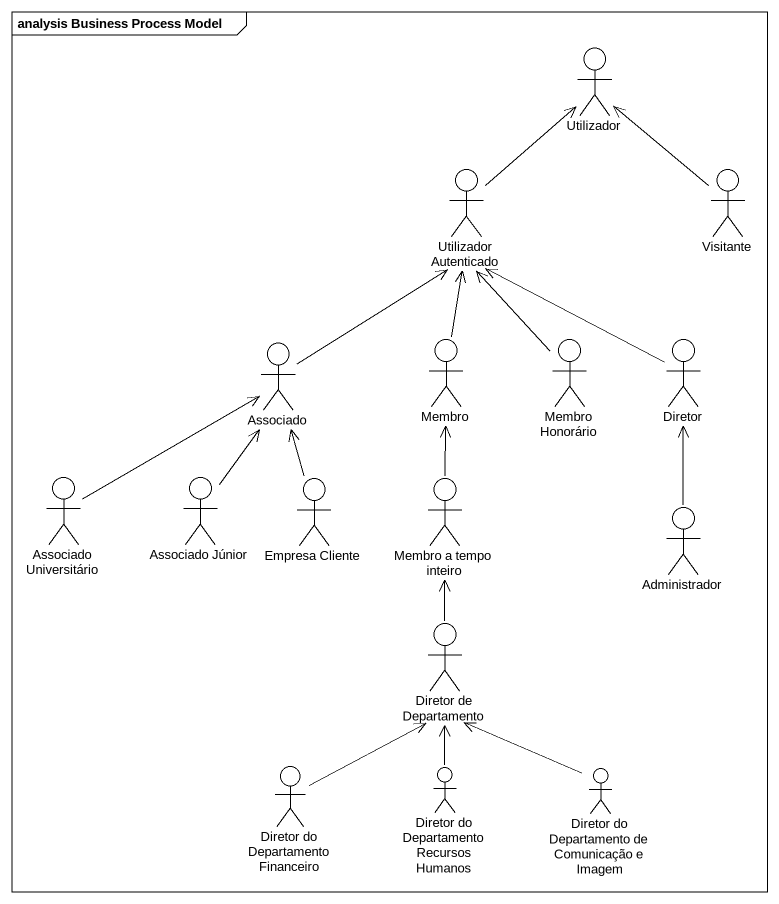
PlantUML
@startuml
mainframe analysis Business Process Model
actor Utilizador
actor "Utilizador Autenticado" as Utilizador_Autenticado
actor Visitante
actor Associado
actor Membro
actor "Membro Honorário" as Membro_Honorário
actor Diretor
actor "Associado Universitário" as Associado_Universitário
actor "Associado Júnior" as Associado_Júnior
actor "Empresa Cliente" as Empresa_Cliente
actor "Membro a tempo inteiro" as Membro_a_tempo_inteiro
actor Administrador
actor "Diretor de Departamento" as Diretor_de_Departamento
actor "Diretor do Departamento Financeiro" as Diretor_do_Departamento
actor "Diretor do Departamento Recursos Humanos" as Diretor_do_Departamento_2
actor "Diretor do Departamento de Comunicação e Imagem" as Diretor_do_Departamento_de
Utilizador_Autenticado -up-> Utilizador
Visitante -up-> Utilizador
Associado -up-> Utilizador_Autenticado
Membro -up-> Utilizador_Autenticado
Membro_Honorário -up-> Utilizador_Autenticado
Diretor -up-> Utilizador_Autenticado
Associado_Universitário -up-> Associado
Associado_Júnior -up-> Associado
Empresa_Cliente -up-> Associado
Membro_a_tempo_inteiro -up-> Membro
Administrador -up-> Diretor
Diretor_de_Departamento -up-> Membro_a_tempo_inteiro
Diretor_do_Departamento -up-> Diretor_de_Departamento
Diretor_do_Departamento_2 -up-> Diretor_de_Departamento
Diretor_do_Departamento_de -up-> Diretor_de_Departamento
@enduml
